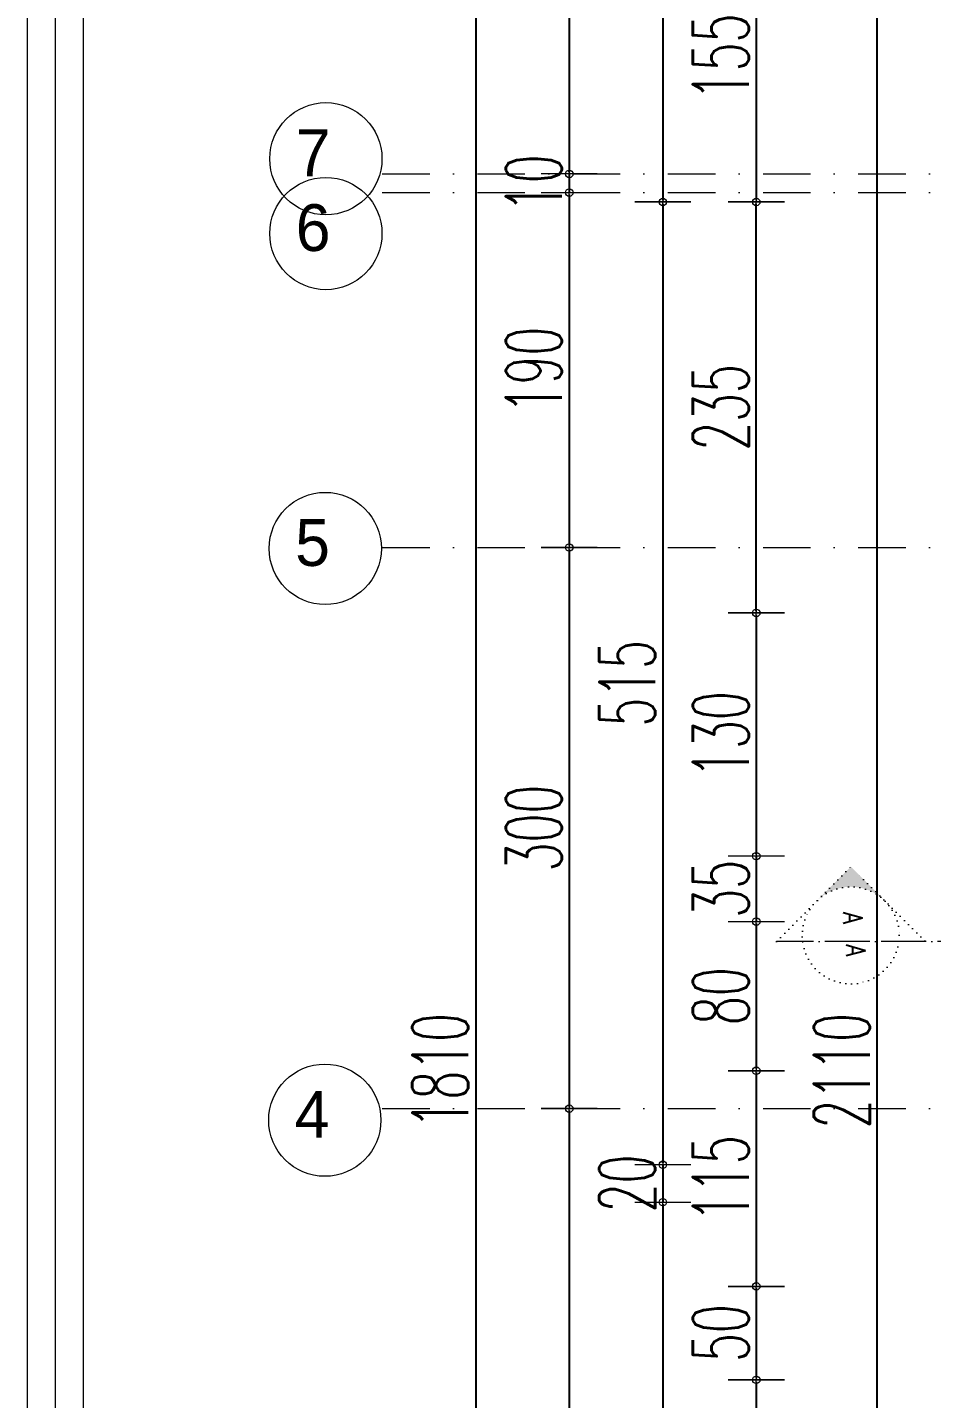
# Model space of a CAD drawing. Header units: millimetres. Extents: x -16104 to 67872, y -88009 to 12107.
# Drawn here: x 13905 to 14388, y 10345 to 11078 of the extents above; entities that cross this region are included whole.
import ezdxf
from ezdxf.enums import TextEntityAlignment as Align

# ---------------------------------------------------------------- set-up
doc = ezdxf.new("R2010")
doc.units = ezdxf.units.MM
for name, pattern in [('ACAD_ISO04W100', [30, 24, -3, 0, -3]), ('ACAD_ISO07W100', [3, 0, -3]), ('DASHDOTX2', [50.8, 25.4, -12.7, 0, -12.7])]:
    doc.linetypes.add(name, pattern=pattern)
doc.layers.get('0').update_dxf_attribs({"color": 241})
for name, color, linetype, lineweight in [('AKS', 1, 'ACAD_ISO07W100', 5), ('akslar', 144, 'Continuous', 20), ('c05', 32, 'Continuous', 13), ('OLCU', 54, 'Continuous', 13)]:
    doc.layers.add(name, color=color, linetype=linetype, lineweight=lineweight)
doc.styles.add('DIM', font='Txttw.shx', dxfattribs={"width": 0.6})
doc.styles.add('DIMENSIONS', font='simplex', dxfattribs={"width": 0.8})
doc.dimstyles.new('50', dxfattribs={"dimscale": 0, "dimtxt": 30, "dimasz": 1, "dimexe": 0, "dimexo": 2, "dimgap": 4, "dimtad": 1, "dimdec": 0, "dimzin": 0, "dimdsep": 46, "dimtxsty": 'DIM', "dimblk1": 'DOT', "dimblk2": 'DOT', "dimsah": 1, "dimcen": 1.5, "dimdle": 3, "dimse1": 1, "dimse2": 1, "dimclrd": 256, "dimclre": 9, "dimclrt": 256, "dimadec": 0, "dimazin": 0, "dimtfac": 0.24, "dimtdec": 0, "dimtix": 1, "dimtmove": 2, "dimatfit": 3, "dimldrblk": 'DOT', "dimfxl": 0, "dimtolj": 1, "dimtzin": 15, "dimarcsym": 0})

# ---------------------------------------------------------------- blocks, each defined once
blk = doc.blocks.new('DOT')
for p, q in [((0, 15), (0, -15)), ((-2, 0), (0, 0)), ((2, 0), (0, 0))]:
    blk.add_line(p, q)
blk.add_circle((0, 0), 2)
blk = doc.blocks.new('*D4191')
at = {"layer": 'Defpoints', "color": 0, "transparency": 16777216}
for p in [(14344.71, 11139.89), (14294.71, 10984.73), (14344.71, 10984.73)]:
    blk.add_point(p, dxfattribs=at)
at = {"layer": 'OLCU', "lineweight": -2, "transparency": 16777216}
blk.add_line((14294.71, 11138.89), (14294.71, 10985.73), dxfattribs=at)
for p, rotation in [((14294.71, 11139.89), 90), ((14294.71, 10984.73), 270)]:
    blk.add_blockref('DOT', p, dxfattribs=dict(at, rotation=rotation))
at = {"layer": 'OLCU', "transparency": 16777216, "insert": (14275.71, 11062.31), "char_height": 30, "attachment_point": 5, "rotation": 90, "style": 'DIM'}
blk.add_mtext('\\A1;155', dxfattribs=at)
blk = doc.blocks.new('*D4192')
at = {"layer": 'Defpoints', "color": 0, "transparency": 16777216}
for p in [(14344.71, 10765.04), (14294.71, 10635.04), (14344.71, 10635.04)]:
    blk.add_point(p, dxfattribs=at)
at = {"layer": 'OLCU', "lineweight": -2, "transparency": 16777216}
blk.add_line((14294.71, 10764.04), (14294.71, 10636.04), dxfattribs=at)
for p, rotation in [((14294.71, 10765.04), 90), ((14294.71, 10635.04), 270)]:
    blk.add_blockref('DOT', p, dxfattribs=dict(at, rotation=rotation))
at = {"layer": 'OLCU', "transparency": 16777216, "insert": (14275.71, 10700.04), "char_height": 30, "attachment_point": 5, "rotation": 90, "style": 'DIM'}
blk.add_mtext('\\A1;130', dxfattribs=at)
blk = doc.blocks.new('*D4193')
at = {"layer": 'Defpoints', "color": 0, "transparency": 16777216}
for p in [(14344.71, 10600.04), (14294.71, 10520.29), (14344.71, 10520.29)]:
    blk.add_point(p, dxfattribs=at)
at = {"layer": 'OLCU', "lineweight": -2, "transparency": 16777216}
blk.add_line((14294.71, 10599.04), (14294.71, 10521.29), dxfattribs=at)
for p, rotation in [((14294.71, 10600.04), 90), ((14294.71, 10520.29), 270)]:
    blk.add_blockref('DOT', p, dxfattribs=dict(at, rotation=rotation))
at = {"layer": 'OLCU', "transparency": 16777216, "insert": (14275.71, 10560.17), "char_height": 30, "attachment_point": 5, "rotation": 90, "style": 'DIM'}
blk.add_mtext('\\A1;80', dxfattribs=at)
blk = doc.blocks.new('*D4194')
at = {"layer": 'Defpoints', "color": 0, "transparency": 16777216}
for p in [(14344.71, 10520.29), (14294.71, 10405.04), (14344.71, 10405.04)]:
    blk.add_point(p, dxfattribs=at)
at = {"layer": 'OLCU', "lineweight": -2, "transparency": 16777216}
blk.add_line((14294.71, 10519.29), (14294.71, 10406.04), dxfattribs=at)
for p, rotation in [((14294.71, 10520.29), 90), ((14294.71, 10405.04), 270)]:
    blk.add_blockref('DOT', p, dxfattribs=dict(at, rotation=rotation))
at = {"layer": 'OLCU', "transparency": 16777216, "insert": (14275.71, 10462.67), "char_height": 30, "attachment_point": 5, "rotation": 90, "style": 'DIM'}
blk.add_mtext('\\A1;115', dxfattribs=at)
blk = doc.blocks.new('*D4197')
at = {"layer": 'Defpoints', "color": 0, "transparency": 16777216}
for p in [(14294.71, 10984.73), (14244.71, 10470.04), (14279.71, 10470.04)]:
    blk.add_point(p, dxfattribs=at)
at = {"layer": 'OLCU', "lineweight": -2, "transparency": 16777216}
blk.add_line((14244.71, 10983.73), (14244.71, 10471.04), dxfattribs=at)
for p, rotation in [((14244.71, 10984.73), 90), ((14244.71, 10470.04), 270)]:
    blk.add_blockref('DOT', p, dxfattribs=dict(at, rotation=rotation))
at = {"layer": 'OLCU', "transparency": 16777216, "insert": (14225.71, 10727.39), "char_height": 30, "attachment_point": 5, "rotation": 90, "style": 'DIM'}
blk.add_mtext('\\A1;515', dxfattribs=at)
blk = doc.blocks.new('*D4198')
at = {"layer": 'Defpoints', "color": 0, "transparency": 16777216}
for p in [(14344.71, 10450.04), (14244.71, 9615.54), (14279.71, 9615.54)]:
    blk.add_point(p, dxfattribs=at)
at = {"layer": 'OLCU', "lineweight": -2, "transparency": 16777216}
blk.add_line((14244.71, 10449.04), (14244.71, 9616.54), dxfattribs=at)
for p, rotation in [((14244.71, 10450.04), 90), ((14244.71, 9615.54), 270)]:
    blk.add_blockref('DOT', p, dxfattribs=dict(at, rotation=rotation))
at = {"layer": 'OLCU', "transparency": 16777216, "insert": (14225.71, 10032.79), "char_height": 30, "attachment_point": 5, "rotation": 90, "style": 'DIM'}
blk.add_mtext('\\A1;835', dxfattribs=at)
blk = doc.blocks.new('*D4200')
at = {"layer": 'Defpoints', "color": 0, "transparency": 16777216}
for p in [(14179.71, 11425.04), (14144.71, 9615.54), (14179.71, 9615.54)]:
    blk.add_point(p, dxfattribs=at)
at = {"layer": 'OLCU', "lineweight": -2, "transparency": 16777216}
blk.add_line((14144.71, 11424.04), (14144.71, 9616.54), dxfattribs=at)
for p, rotation in [((14144.71, 11425.04), 90), ((14144.71, 9615.54), 270)]:
    blk.add_blockref('DOT', p, dxfattribs=dict(at, rotation=rotation))
at = {"layer": 'OLCU', "transparency": 16777216, "insert": (14125.71, 10520.29), "char_height": 30, "attachment_point": 5, "rotation": 90, "style": 'DIM'}
blk.add_mtext('\\A1;1810', dxfattribs=at)
blk = doc.blocks.new('*D4228')
at = {"layer": 'Defpoints', "color": 0, "transparency": 16777216}
for p in [(14294.71, 10635.04), (14294.71, 10600.04), (14294.71, 10600.04)]:
    blk.add_point(p, dxfattribs=at)
at = {"layer": 'OLCU', "lineweight": -2, "transparency": 16777216}
for p, q in [((14294.71, 10636.04), (14294.71, 10637.04)), ((14294.71, 10635.04), (14294.71, 10600.04)), ((14294.71, 10599.04), (14294.71, 10598.04))]:
    blk.add_line(p, q, dxfattribs=at)
for p, rotation in [((14294.71, 10635.04), 270), ((14294.71, 10600.04), 90)]:
    blk.add_blockref('DOT', p, dxfattribs=dict(at, rotation=rotation))
at = {"layer": 'OLCU', "transparency": 16777216, "insert": (14275.71, 10617.54), "char_height": 30, "attachment_point": 5, "rotation": 90, "style": 'DIM'}
blk.add_mtext('\\A1;35', dxfattribs=at)
blk = doc.blocks.new('*D4229')
at = {"layer": 'Defpoints', "color": 0, "transparency": 16777216}
for p in [(14344.71, 10405.04), (14294.71, 10355.04), (14344.71, 10355.04)]:
    blk.add_point(p, dxfattribs=at)
at = {"layer": 'OLCU', "lineweight": -2, "transparency": 16777216}
blk.add_line((14294.71, 10404.04), (14294.71, 10356.04), dxfattribs=at)
for p, rotation in [((14294.71, 10405.04), 90), ((14294.71, 10355.04), 270)]:
    blk.add_blockref('DOT', p, dxfattribs=dict(at, rotation=rotation))
at = {"layer": 'OLCU', "transparency": 16777216, "insert": (14275.71, 10380.04), "char_height": 30, "attachment_point": 5, "rotation": 90, "style": 'DIM'}
blk.add_mtext('\\A1;50', dxfattribs=at)
blk = doc.blocks.new('*D4230')
at = {"layer": 'Defpoints', "color": 0, "transparency": 16777216}
for p in [(14344.71, 10355.04), (14294.71, 10285.04), (14344.71, 10285.04)]:
    blk.add_point(p, dxfattribs=at)
at = {"layer": 'OLCU', "lineweight": -2, "transparency": 16777216}
blk.add_line((14294.71, 10354.04), (14294.71, 10286.04), dxfattribs=at)
for p, rotation in [((14294.71, 10355.04), 90), ((14294.71, 10285.04), 270)]:
    blk.add_blockref('DOT', p, dxfattribs=dict(at, rotation=rotation))
at = {"layer": 'OLCU', "transparency": 16777216, "insert": (14275.71, 10320.04), "char_height": 30, "attachment_point": 5, "rotation": 90, "style": 'DIM'}
blk.add_mtext('\\A1;70', dxfattribs=at)
blk = doc.blocks.new('*D4234')
at = {"layer": 'Defpoints', "color": 0, "transparency": 16777216}
for p in [(14344.71, 11425.04), (14244.71, 10984.73), (14344.71, 10984.73)]:
    blk.add_point(p, dxfattribs=at)
at = {"layer": 'OLCU', "lineweight": -2, "transparency": 16777216}
blk.add_line((14244.71, 11424.04), (14244.71, 10985.73), dxfattribs=at)
for p, rotation in [((14244.71, 11425.04), 90), ((14244.71, 10984.73), 270)]:
    blk.add_blockref('DOT', p, dxfattribs=dict(at, rotation=rotation))
at = {"layer": 'OLCU', "transparency": 16777216, "insert": (14225.71, 11204.89), "char_height": 30, "attachment_point": 5, "rotation": 90, "style": 'DIM'}
blk.add_mtext('\\A1;440', dxfattribs=at)
blk = doc.blocks.new('*D4237')
at = {"layer": 'Defpoints', "color": 0, "transparency": 16777216}
for p in [(14244.71, 10470.04), (14244.71, 10450.04), (14244.71, 10450.04)]:
    blk.add_point(p, dxfattribs=at)
at = {"layer": 'OLCU', "lineweight": -2, "transparency": 16777216}
for p, q in [((14244.71, 10471.04), (14244.71, 10472.04)), ((14244.71, 10470.04), (14244.71, 10450.04)), ((14244.71, 10449.04), (14244.71, 10448.04))]:
    blk.add_line(p, q, dxfattribs=at)
for p, rotation in [((14244.71, 10470.04), 270), ((14244.71, 10450.04), 90)]:
    blk.add_blockref('DOT', p, dxfattribs=dict(at, rotation=rotation))
at = {"layer": 'OLCU', "transparency": 16777216, "insert": (14225.71, 10460.04), "char_height": 30, "attachment_point": 5, "rotation": 90, "style": 'DIM'}
blk.add_mtext('\\A1;20', dxfattribs=at)
blk = doc.blocks.new('*D4248')
at = {"layer": 'Defpoints', "color": 0, "transparency": 16777216}
for p in [(14194.71, 10999.73), (14194.71, 10989.73), (14194.71, 10989.73)]:
    blk.add_point(p, dxfattribs=at)
at = {"layer": 'OLCU', "lineweight": -2, "transparency": 16777216}
for p, q in [((14194.71, 11000.73), (14194.71, 11001.73)), ((14194.71, 10999.73), (14194.71, 10989.73)), ((14194.71, 10988.73), (14194.71, 10987.73))]:
    blk.add_line(p, q, dxfattribs=at)
for p, rotation in [((14194.71, 10999.73), 270), ((14194.71, 10989.73), 90)]:
    blk.add_blockref('DOT', p, dxfattribs=dict(at, rotation=rotation))
at = {"layer": 'OLCU', "transparency": 16777216, "insert": (14175.71, 10994.73), "char_height": 30, "attachment_point": 5, "rotation": 90, "style": 'DIM'}
blk.add_mtext('\\A1;10', dxfattribs=at)
blk = doc.blocks.new('*D4249')
at = {"layer": 'Defpoints', "color": 0, "transparency": 16777216}
for p in [(14194.71, 10989.73), (14194.71, 10800.04), (14194.71, 10800.04)]:
    blk.add_point(p, dxfattribs=at)
at = {"layer": 'OLCU', "lineweight": -2, "transparency": 16777216}
blk.add_line((14194.71, 10988.73), (14194.71, 10801.04), dxfattribs=at)
for p, rotation in [((14194.71, 10989.73), 90), ((14194.71, 10800.04), 270)]:
    blk.add_blockref('DOT', p, dxfattribs=dict(at, rotation=rotation))
at = {"layer": 'OLCU', "transparency": 16777216, "insert": (14175.71, 10894.89), "char_height": 30, "attachment_point": 5, "rotation": 90, "style": 'DIM'}
blk.add_mtext('\\A1;190', dxfattribs=at)
blk = doc.blocks.new('*D4250')
at = {"layer": 'Defpoints', "color": 0, "transparency": 16777216}
for p in [(14194.71, 10800.04), (14194.71, 10500.04), (14194.71, 10500.04)]:
    blk.add_point(p, dxfattribs=at)
at = {"layer": 'OLCU', "lineweight": -2, "transparency": 16777216}
blk.add_line((14194.71, 10799.04), (14194.71, 10501.04), dxfattribs=at)
for p, rotation in [((14194.71, 10800.04), 90), ((14194.71, 10500.04), 270)]:
    blk.add_blockref('DOT', p, dxfattribs=dict(at, rotation=rotation))
at = {"layer": 'OLCU', "transparency": 16777216, "insert": (14175.71, 10650.04), "char_height": 30, "attachment_point": 5, "rotation": 90, "style": 'DIM'}
blk.add_mtext('\\A1;300', dxfattribs=at)
blk = doc.blocks.new('*D4259')
at = {"layer": 'Defpoints', "color": 0, "transparency": 16777216}
for p in [(14344.71, 10600.04), (14294.71, 10520.29), (14344.71, 10520.29)]:
    blk.add_point(p, dxfattribs=at)
at = {"layer": 'OLCU', "lineweight": -2, "transparency": 16777216}
blk.add_line((14294.71, 10599.04), (14294.71, 10521.29), dxfattribs=at)
for p, rotation in [((14294.71, 10600.04), 90), ((14294.71, 10520.29), 270)]:
    blk.add_blockref('DOT', p, dxfattribs=dict(at, rotation=rotation))
at = {"layer": 'OLCU', "transparency": 16777216, "insert": (14275.71, 10560.17), "char_height": 30, "attachment_point": 5, "rotation": 90, "style": 'DIM'}
blk.add_mtext('\\A1;80', dxfattribs=at)
blk = doc.blocks.new('*D4268')
at = {"layer": 'Defpoints', "color": 0, "transparency": 16777216}
for p in [(14194.71, 11415.04), (14194.71, 10999.73), (14194.71, 10999.73)]:
    blk.add_point(p, dxfattribs=at)
at = {"layer": 'OLCU', "lineweight": -2, "transparency": 16777216}
blk.add_line((14194.71, 11414.04), (14194.71, 11000.73), dxfattribs=at)
for p, rotation in [((14194.71, 11415.04), 90), ((14194.71, 10999.73), 270)]:
    blk.add_blockref('DOT', p, dxfattribs=dict(at, rotation=rotation))
at = {"layer": 'OLCU', "transparency": 16777216, "insert": (14175.71, 11207.38), "char_height": 30, "attachment_point": 5, "rotation": 90, "style": 'DIM'}
blk.add_mtext('\\A1;415', dxfattribs=at)
blk = doc.blocks.new('*D4269')
at = {"layer": 'Defpoints', "color": 0, "transparency": 16777216}
for p in [(14194.71, 10500.04), (14194.71, 10090.04), (14194.71, 10090.04)]:
    blk.add_point(p, dxfattribs=at)
at = {"layer": 'OLCU', "lineweight": -2, "transparency": 16777216}
blk.add_line((14194.71, 10499.04), (14194.71, 10091.04), dxfattribs=at)
for p, rotation in [((14194.71, 10500.04), 90), ((14194.71, 10090.04), 270)]:
    blk.add_blockref('DOT', p, dxfattribs=dict(at, rotation=rotation))
at = {"layer": 'OLCU', "transparency": 16777216, "insert": (14175.71, 10295.04), "char_height": 30, "attachment_point": 5, "rotation": 90, "style": 'DIM'}
blk.add_mtext('\\A1;400', dxfattribs=at)
blk = doc.blocks.new('*D4279')
at = {"layer": 'Defpoints', "color": 0, "transparency": 16777216}
for p in [(14359.4, 11575.04), (14359.4, 11575.04), (14359.4, 9465.54)]:
    blk.add_point(p, dxfattribs=at)
at = {"layer": 'OLCU', "lineweight": -2, "transparency": 16777216}
blk.add_line((14359.4, 9466.54), (14359.4, 11574.04), dxfattribs=at)
for p, rotation in [((14359.4, 11575.04), 90), ((14359.4, 9465.54), 270)]:
    blk.add_blockref('DOT', p, dxfattribs=dict(at, rotation=rotation))
at = {"layer": 'OLCU', "transparency": 16777216, "insert": (14340.4, 10520.29), "char_height": 30, "attachment_point": 5, "rotation": 90, "style": 'DIM'}
blk.add_mtext('\\A1;2110', dxfattribs=at)
blk = doc.blocks.new('*D4294')
at = {"layer": 'Defpoints', "color": 0, "transparency": 16777216}
for p in [(14294.71, 10984.73), (14294.71, 10984.73), (14294.71, 10765.04)]:
    blk.add_point(p, dxfattribs=at)
at = {"layer": 'OLCU', "lineweight": -2, "transparency": 16777216}
blk.add_line((14294.71, 10766.04), (14294.71, 10983.73), dxfattribs=at)
for p, rotation in [((14294.71, 10984.73), 90), ((14294.71, 10765.04), 270)]:
    blk.add_blockref('DOT', p, dxfattribs=dict(at, rotation=rotation))
at = {"layer": 'OLCU', "transparency": 16777216, "insert": (14275.71, 10874.89), "char_height": 30, "attachment_point": 5, "rotation": 90, "style": 'DIM'}
blk.add_mtext('\\A1;235', dxfattribs=at)

msp = doc.modelspace()

# ---------------------------------------------------------------- hatches: boundary and pattern name
at = {"layer": 'AKS'}
msp.add_hatch(color=1, dxfattribs=at).paths.add_polyline_path([(14363.54, 10611.04), (14345.21, 10629.38), (14326.87, 10611.05, -0.198912), (14345.21, 10618.64, -0.198912)])
msp.add_hatch(color=1, dxfattribs=at).paths.add_polyline_path([(14363.54, 10611.04), (14345.21, 10629.38), (14326.87, 10611.05, -0.198912), (14345.21, 10618.64, -0.198912)])

# ---------------------------------------------------------------- linework, layer by layer
at = {"layer": 'AKS', "color": 1, "linetype": 'ACAD_ISO07W100'}
for p, q in [((14305.53, 10589.37), (14345.21, 10629.38)), ((14384.85, 10589.73), (14348.19, 10626.4))]:
    msp.add_line(p, q, dxfattribs=at)
at = {"layer": 'AKS', "color": 1, "linetype": 'ACAD_ISO04W100'}
msp.add_line((16913.89, 10589.37), (14305.53, 10589.37), dxfattribs=at)
at = {"layer": 'AKS', "linetype": 'ByBlock'}
for centre in [(14064.57, 11007.86), (14064.57, 10967.86), (14064.24, 10799.51), (14064, 10493.86)]:
    msp.add_circle(centre, 30, dxfattribs=at)
at = {"layer": 'AKS', "color": 1, "linetype": 'ACAD_ISO07W100'}
msp.add_circle((14345.21, 10592.71), 25.93, dxfattribs=at)
at = {"layer": 'akslar', "linetype": 'DASHDOTX2'}
for p, q in [((14094.71, 10999.73), (17144.71, 10999.73)), ((14094.71, 10989.73), (15514.21, 10989.73)), ((14094.71, 10800.04), (17144.71, 10800.04)), ((14094.71, 10500.04), (17144.71, 10500.04))]:
    msp.add_line(p, q, dxfattribs=at)
at = {"layer": 'c05'}
for points in [[(17435.25, 8939.59), (17435.25, 8729.34), (13905, 8729.34), (13905, 12107.12), (17435.25, 12107.12), (17435.25, 10251.03)], [(17420.25, 8939.59), (17420.25, 8744.34), (13920, 8744.34), (13920, 12092.12), (17420.25, 12092.12), (17420.25, 10251.03)], [(17405.25, 8939.59), (17405.25, 8759.34), (13935, 8759.34), (13935, 12077.12), (17405.25, 12077.12), (17405.25, 10251.03)]]:
    msp.add_lwpolyline(points, dxfattribs=at)

# ---------------------------------------------------------------- texts
at = {"layer": 'AKS', "color": 1, "style": 'DIMENSIONS', "width": 0.8}
for p in [(14346.32, 10601.83), (14347.91, 10584.51)]:
    msp.add_text('A', height=10.37, rotation=269.57786, dxfattribs=at).set_placement(p, align=Align.MIDDLE)
at = {"layer": 'AKS', "char_height": 25, "width": 35.6591, "attachment_point": 1}
for s, insert in [('7', (14048.47, 11023.53)), ('6', (14048.47, 10983.53)), ('5', (14048.15, 10815.18)), ('4', (14047.91, 10509.53))]:
    msp.add_mtext(s, dxfattribs=dict(at, insert=insert))

# ---------------------------------------------------------------- dimensions: what is measured, and where the dimension line sits
at = {"layer": 'OLCU'}
for base, p1, p2, text, picture, middle in [((14359.4, 11575.04), (14359.4, 9465.54), (14359.4, 11575.04), '2110', '*D4279', (14340.4, 10520.29)), ((14144.71, 9615.54), (14179.71, 11425.04), (14179.71, 9615.54), '1810', '*D4200', (14125.71, 10520.29)), ((14194.71, 10999.73), (14194.71, 11415.04), (14194.71, 10999.73), '415', '*D4268', (14175.71, 11207.38)), ((14194.71, 10989.73), (14194.71, 10999.73), (14194.71, 10989.73), '10', '*D4248', (14175.71, 10994.73)), ((14194.71, 10800.04), (14194.71, 10989.73), (14194.71, 10800.04), '190', '*D4249', (14175.71, 10894.89)), ((14294.71, 10984.73), (14294.71, 10765.04), (14294.71, 10984.73), '235', '*D4294', (14275.71, 10874.89)), ((14194.71, 10500.04), (14194.71, 10800.04), (14194.71, 10500.04), '300', '*D4250', (14175.71, 10650.04)), ((14194.71, 10090.04), (14194.71, 10500.04), (14194.71, 10090.04), '400', '*D4269', (14175.71, 10295.04))]:
    dim = msp.add_linear_dim(base=base, p1=p1, p2=p2, angle=90, text=text, dimstyle='50', override={"dimscale": 1}, dxfattribs=at)
    dim.commit()
    dim.dimension.update_dxf_attribs({"geometry": picture, "text_midpoint": middle})
for base, p1, p2, picture, middle in [((14244.71, 10984.73), (14344.71, 11425.04), (14344.71, 10984.73), '*D4234', (14225.71, 11204.89)), ((14294.71, 10984.73), (14344.71, 11139.89), (14344.71, 10984.73), '*D4191', (14275.71, 11062.31)), ((14244.71, 10470.04), (14294.71, 10984.73), (14279.71, 10470.04), '*D4197', (14225.71, 10727.39)), ((14294.71, 10635.04), (14344.71, 10765.04), (14344.71, 10635.04), '*D4192', (14275.71, 10700.04)), ((14294.71, 10600.04), (14294.71, 10635.04), (14294.71, 10600.04), '*D4228', (14275.71, 10617.54)), ((14294.71, 10520.29), (14344.71, 10600.04), (14344.71, 10520.29), '*D4193', (14275.71, 10560.17)), ((14294.71, 10520.29), (14344.71, 10600.04), (14344.71, 10520.29), '*D4259', (14275.71, 10560.17)), ((14294.71, 10405.04), (14344.71, 10520.29), (14344.71, 10405.04), '*D4194', (14275.71, 10462.67)), ((14244.71, 10450.04), (14244.71, 10470.04), (14244.71, 10450.04), '*D4237', (14225.71, 10460.04)), ((14244.70643821, 9615.54463968), (14344.70643821, 10450.04463968), (14279.70643821, 9615.54463968), '*D4198', (14225.70643821, 10032.79463968)), ((14294.71, 10355.04), (14344.71, 10405.04), (14344.71, 10355.04), '*D4229', (14275.71, 10380.04)), ((14294.71, 10285.04), (14344.71, 10355.04), (14344.71, 10285.04), '*D4230', (14275.71, 10320.04))]:
    dim = msp.add_linear_dim(base=base, p1=p1, p2=p2, angle=90, dimstyle='50', override={"dimscale": 1}, dxfattribs=at)
    dim.commit()
    dim.dimension.update_dxf_attribs({"geometry": picture, "text_midpoint": middle})

doc.saveas('drawing.dxf')
